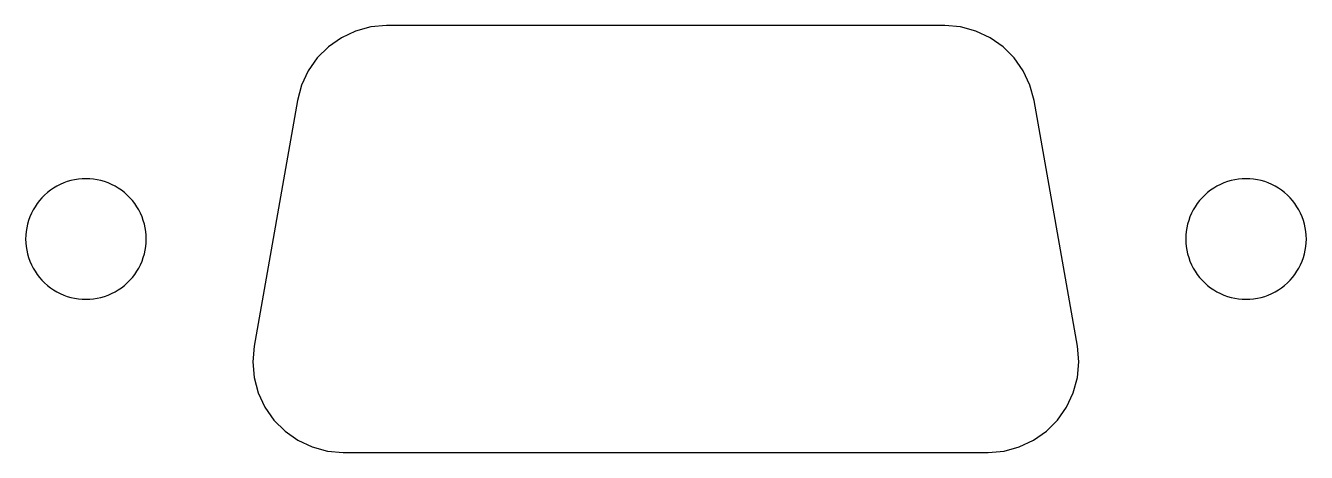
# Model space of a CAD drawing. Extents: x -13.8 to 13.8, y -4.6 to 4.6.
import ezdxf

# ---------------------------------------------------------------- set-up
doc = ezdxf.new("R2010")
doc.units = 0
doc.layers.get('0').update_dxf_attribs({"linetype": 'CONTINUOUS'})

msp = doc.modelspace()

# ---------------------------------------------------------------- linework, layer by layer
for points in [[(6.94564, -4.6), (7.28414, -4.57038), (7.61236, -4.48244), (7.92032, -4.33883), (8.19866, -4.14394), (8.43894, -3.90366), (8.63383, -3.62532), (8.77744, -3.31736), (8.86539, -2.98914), (8.895, -2.65064), (8.86539, -2.31214), (7.93063, 2.98914), (7.84268, 3.31736), (7.69908, 3.62532), (7.50418, 3.90366), (7.26391, 4.14394), (6.98556, 4.33883), (6.6776, 4.48244), (6.34938, 4.57038), (6.01088, 4.6), (-6.02088, 4.6), (-6.35938, 4.57038), (-6.6876, 4.48244), (-6.99556, 4.33883), (-7.27391, 4.14394), (-7.51418, 3.90366), (-7.70908, 3.62532), (-7.85268, 3.31736), (-7.94063, 2.98914), (-8.87539, -2.31214), (-8.905, -2.65064), (-8.87539, -2.98914), (-8.78744, -3.31736), (-8.64384, -3.62532), (-8.44894, -3.90366), (-8.20866, -4.14394), (-7.93032, -4.33883), (-7.62236, -4.48244), (-7.29414, -4.57038), (-6.95564, -4.6)], [(-12.4184, -1.29743), (-12.3371, -1.28975), (-12.2564, -1.27697), (-12.1767, -1.25916), (-12.0983, -1.23637), (-12.0214, -1.20871), (-11.9465, -1.17628), (-11.8737, -1.1392), (-11.8034, -1.09763), (-11.7359, -1.05172), (-11.6713, -1.00167), (-11.6101, -0.947659), (-11.5523, -0.889911), (-11.4983, -0.828651), (-11.4483, -0.764121), (-11.4024, -0.696575), (-11.3608, -0.62628), (-11.3237, -0.553513), (-11.2913, -0.478562), (-11.2636, -0.401722), (-11.2408, -0.323297), (-11.223, -0.243596), (-11.2103, -0.162933), (-11.2026, -0.081628), (-11.2, 0), (-11.2026, 0.081628), (-11.2103, 0.162933), (-11.223, 0.243596), (-11.2408, 0.323297), (-11.2636, 0.401722), (-11.2913, 0.478562), (-11.3237, 0.553513), (-11.3608, 0.62628), (-11.4024, 0.696575), (-11.4483, 0.764121), (-11.4983, 0.828651), (-11.5523, 0.889911), (-11.6101, 0.947659), (-11.6713, 1.00167), (-11.7359, 1.05172), (-11.8034, 1.09763), (-11.8737, 1.1392), (-11.9465, 1.17628), (-12.0214, 1.20871), (-12.0983, 1.23637), (-12.1767, 1.25916), (-12.2564, 1.27697), (-12.3371, 1.28975), (-12.4184, 1.29743), (-12.5, 1.3), (-12.5816, 1.29743), (-12.6629, 1.28975), (-12.7436, 1.27697), (-12.8233, 1.25916), (-12.9017, 1.23637), (-12.9786, 1.20871), (-13.0535, 1.17628), (-13.1263, 1.1392), (-13.1966, 1.09763), (-13.2641, 1.05172), (-13.3287, 1.00167), (-13.3899, 0.947659), (-13.4477, 0.889911), (-13.5017, 0.828651), (-13.5517, 0.764121), (-13.5976, 0.696575), (-13.6392, 0.62628), (-13.6763, 0.553513), (-13.7087, 0.478562), (-13.7364, 0.401722), (-13.7592, 0.323297), (-13.777, 0.243596), (-13.7897, 0.162933), (-13.7974, 0.081628), (-13.8, 0), (-13.7974, -0.081628), (-13.7897, -0.162933), (-13.777, -0.243596), (-13.7592, -0.323297), (-13.7364, -0.401722), (-13.7087, -0.478562), (-13.6763, -0.553513), (-13.6392, -0.62628), (-13.5976, -0.696575), (-13.5517, -0.764121), (-13.5017, -0.828651), (-13.4477, -0.889911), (-13.3899, -0.947659), (-13.3287, -1.00167), (-13.2641, -1.05172), (-13.1966, -1.09763), (-13.1263, -1.1392), (-13.0535, -1.17628), (-12.9786, -1.20871), (-12.9017, -1.23637), (-12.8233, -1.25916), (-12.7436, -1.27697), (-12.6629, -1.28975), (-12.5816, -1.29743), (-12.5, -1.3)], [(12.5816, -1.29743), (12.6629, -1.28975), (12.7436, -1.27697), (12.8233, -1.25916), (12.9017, -1.23637), (12.9786, -1.20871), (13.0535, -1.17628), (13.1263, -1.1392), (13.1966, -1.09763), (13.2641, -1.05172), (13.3287, -1.00167), (13.3899, -0.947659), (13.4477, -0.889911), (13.5017, -0.828651), (13.5517, -0.764121), (13.5976, -0.696575), (13.6392, -0.62628), (13.6763, -0.553513), (13.7087, -0.478562), (13.7364, -0.401722), (13.7592, -0.323297), (13.777, -0.243596), (13.7897, -0.162933), (13.7974, -0.081628), (13.8, 0), (13.7974, 0.081628), (13.7897, 0.162933), (13.777, 0.243596), (13.7592, 0.323297), (13.7364, 0.401722), (13.7087, 0.478562), (13.6763, 0.553513), (13.6392, 0.62628), (13.5976, 0.696575), (13.5517, 0.764121), (13.5017, 0.828651), (13.4477, 0.889911), (13.3899, 0.947659), (13.3287, 1.00167), (13.2641, 1.05172), (13.1966, 1.09763), (13.1263, 1.1392), (13.0535, 1.17628), (12.9786, 1.20871), (12.9017, 1.23637), (12.8233, 1.25916), (12.7436, 1.27697), (12.6629, 1.28975), (12.5816, 1.29743), (12.5, 1.3), (12.4184, 1.29743), (12.3371, 1.28975), (12.2564, 1.27697), (12.1767, 1.25916), (12.0983, 1.23637), (12.0214, 1.20871), (11.9465, 1.17628), (11.8737, 1.1392), (11.8034, 1.09763), (11.7359, 1.05172), (11.6713, 1.00167), (11.6101, 0.947659), (11.5523, 0.889911), (11.4983, 0.828651), (11.4483, 0.764121), (11.4024, 0.696575), (11.3608, 0.62628), (11.3237, 0.553513), (11.2913, 0.478562), (11.2636, 0.401722), (11.2408, 0.323297), (11.223, 0.243596), (11.2103, 0.162933), (11.2026, 0.081628), (11.2, 0), (11.2026, -0.081628), (11.2103, -0.162933), (11.223, -0.243596), (11.2408, -0.323297), (11.2636, -0.401722), (11.2913, -0.478562), (11.3237, -0.553513), (11.3608, -0.62628), (11.4024, -0.696575), (11.4483, -0.764121), (11.4983, -0.828651), (11.5523, -0.889911), (11.6101, -0.947659), (11.6713, -1.00167), (11.7359, -1.05172), (11.8034, -1.09763), (11.8737, -1.1392), (11.9465, -1.17628), (12.0214, -1.20871), (12.0983, -1.23637), (12.1767, -1.25916), (12.2564, -1.27697), (12.3371, -1.28975), (12.4184, -1.29743), (12.5, -1.3)]]:
    msp.add_lwpolyline(points, close=True)

doc.saveas('drawing.dxf')
